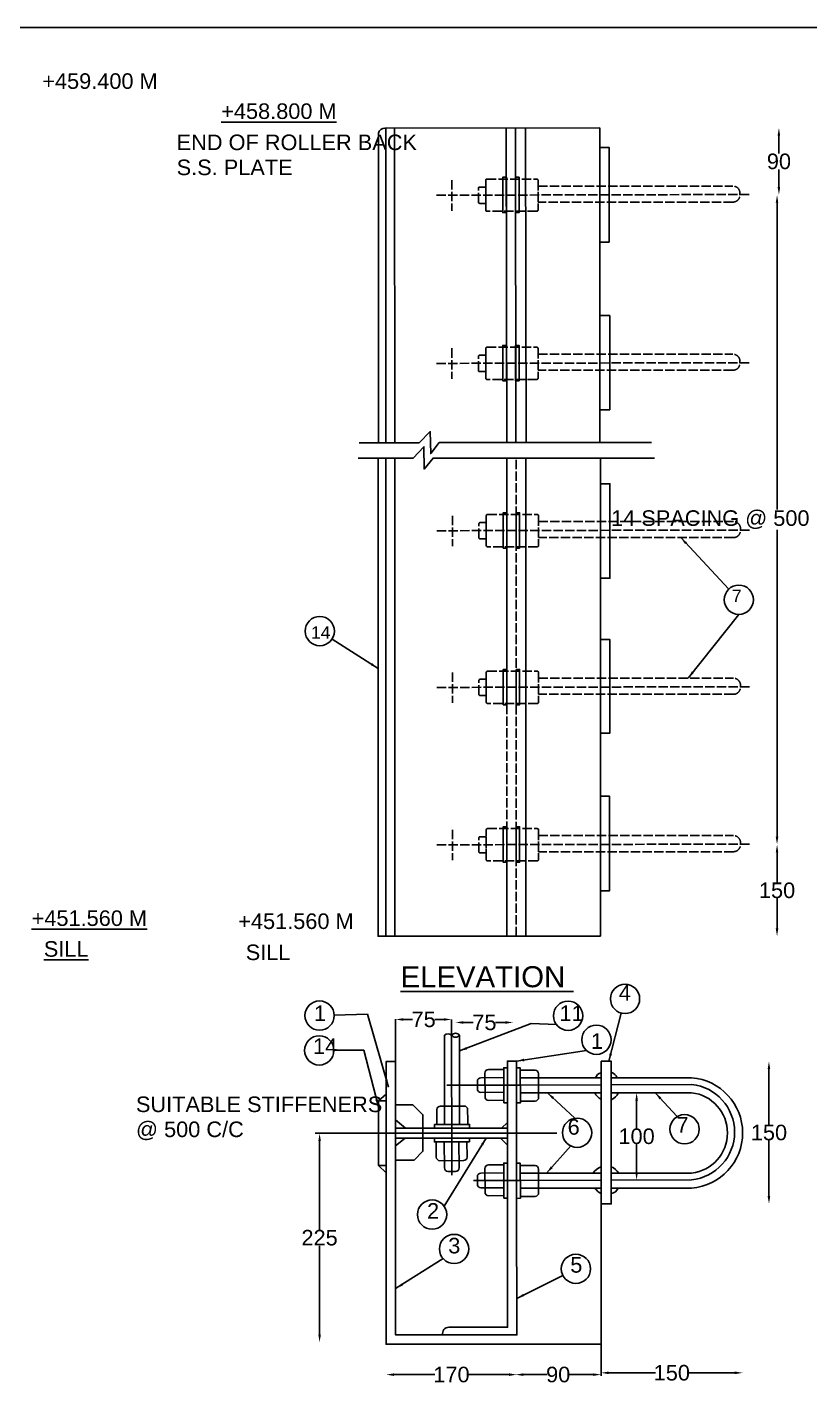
# Model space of a CAD drawing. Header units: inches. Extents: x 4075 to 8926, y 383 to 3428.
# Drawn here: x 5996 to 7002, y 1669 to 3428 of the extents above; entities that cross this region are included whole.
import ezdxf

# ---------------------------------------------------------------- set-up
doc = ezdxf.new("R2010")
doc.units = ezdxf.units.IN
doc.header["$MEASUREMENT"] = 0
doc.linetypes.add('ACAD_ISO02W100', pattern=[15, 12, -3])
doc.layers.add('DIMENSIONS', color=7, linetype='Continuous')
doc.layers.add('DIMENSIONS @ 1', color=7, linetype='Continuous')
doc.styles.add('Annotative', font='arial.ttf', dxfattribs={"height": 16})
doc.styles.get("Standard").update_dxf_attribs({"font": 'arial.ttf', "height": 20})
doc.dimstyles.get("Standard").update_dxf_attribs({"dimtxt": 20, "dimasz": 10, "dimexe": 0.18, "dimexo": 0.0625, "dimgap": 0.09, "dimtad": 0, "dimtih": 1, "dimtoh": 1, "dimdec": 4, "dimzin": 0, "dimdsep": 46, "dimtxsty": 'Standard', "dimcen": 0.09, "dimse1": 1, "dimse2": 1, "dimadec": 0, "dimazin": 0, "dimtfac": 1, "dimtdec": 4, "dimtofl": 0, "dimtmove": 0, "dimatfit": 3, "dimfxl": 1, "dimtolj": 1, "dimtzin": 0, "dimarcsym": 0})

# ---------------------------------------------------------------- blocks, each defined once
blk = doc.blocks.new('*D16')
at = {"layer": 'Defpoints', "color": 0, "transparency": 16777216}
for p in [(6623.6, 3298.5), (6623.7, 3212.5), (6962.4, 3212.5)]:
    blk.add_point(p, dxfattribs=at)
at = {"layer": 'DIMENSIONS', "color": 0, "lineweight": -2, "transparency": 16777216}
for p, q in [((6962.4, 3288.5), (6962.4, 3265.8)), ((6962.4, 3222.5), (6962.4, 3245.2))]:
    blk.add_line(p, q, dxfattribs=at)
at = {"layer": 'DIMENSIONS', "color": 0, "transparency": 16777216}
for points in [[(6960.7, 3288.5), (6964, 3288.5), (6962.4, 3298.5)], [(6960.7, 3222.5), (6964, 3222.5), (6962.4, 3212.5)]]:
    blk.add_solid(points, dxfattribs=at)
at = {"layer": 'DIMENSIONS', "color": 0, "transparency": 16777216, "insert": (6962.4, 3255.5), "char_height": 20, "attachment_point": 5}
blk.add_mtext('\\A1;90', dxfattribs=at)
blk = doc.blocks.new('*D17')
at = {"layer": 'Defpoints', "color": 0, "transparency": 16777216}
for p in [(6628.2, 3212.5), (6624.4, 2378), (6960, 2378)]:
    blk.add_point(p, dxfattribs=at)
at = {"layer": 'DIMENSIONS', "color": 0, "lineweight": -2, "transparency": 16777216}
for p, q in [((6960, 3202.5), (6960, 2808.5)), ((6960, 2388), (6960, 2782.1))]:
    blk.add_line(p, q, dxfattribs=at)
at = {"layer": 'DIMENSIONS', "color": 0, "transparency": 16777216}
for points in [[(6958.3, 3202.5), (6961.6, 3202.5), (6960, 3212.5)], [(6958.3, 2388), (6961.6, 2388), (6960, 2378)]]:
    blk.add_solid(points, dxfattribs=at)
at = {"layer": 'DIMENSIONS', "color": 0, "transparency": 16777216, "insert": (6960, 2795.3), "char_height": 20, "attachment_point": 5}
blk.add_mtext('\\A1;14 SPACING @ 500 EACH =7000', dxfattribs=at)
blk = doc.blocks.new('*D18')
at = {"layer": 'Defpoints', "color": 0, "transparency": 16777216}
for p in [(6624.4, 2377.8), (6624.4, 2260.1), (6960, 2260.1)]:
    blk.add_point(p, dxfattribs=at)
at = {"layer": 'DIMENSIONS', "color": 0, "lineweight": -2, "transparency": 16777216}
for p, q in [((6960, 2367.8), (6960, 2329.3)), ((6960, 2270.1), (6960, 2308.7))]:
    blk.add_line(p, q, dxfattribs=at)
at = {"layer": 'DIMENSIONS', "color": 0, "transparency": 16777216}
for points in [[(6958.3, 2367.8), (6961.6, 2367.8), (6960, 2377.8)], [(6958.3, 2270.1), (6961.6, 2270.1), (6960, 2260.1)]]:
    blk.add_solid(points, dxfattribs=at)
at = {"layer": 'DIMENSIONS', "color": 0, "transparency": 16777216, "insert": (6960, 2319), "char_height": 20, "attachment_point": 5}
blk.add_mtext('\\A1;150', dxfattribs=at)
blk = doc.blocks.new('*D30')
at = {"layer": 'Defpoints', "color": 0, "transparency": 16777216}
for p in [(6743.7, 2099.4), (6740.2, 1916.2), (6949.6, 1916.2)]:
    blk.add_point(p, dxfattribs=at)
at = {"layer": 'DIMENSIONS', "color": 0, "lineweight": -2, "transparency": 16777216}
for p, q in [((6949.6, 2089.4), (6949.6, 2018.1)), ((6949.6, 1926.2), (6949.6, 1997.5))]:
    blk.add_line(p, q, dxfattribs=at)
at = {"layer": 'DIMENSIONS', "color": 0, "transparency": 16777216}
for points in [[(6947.9, 2089.4), (6951.2, 2089.4), (6949.6, 2099.4)], [(6947.9, 1926.2), (6951.2, 1926.2), (6949.6, 1916.2)]]:
    blk.add_solid(points, dxfattribs=at)
at = {"layer": 'DIMENSIONS', "color": 0, "transparency": 16777216, "insert": (6949.6, 2007.8), "char_height": 20, "attachment_point": 5}
blk.add_mtext('\\A1;150', dxfattribs=at)
blk = doc.blocks.new('*D31')
at = {"layer": 'Defpoints', "color": 0, "transparency": 16777216}
for p in [(6788.6, 2059), (6779.4, 1946.9), (6789, 1946.9)]:
    blk.add_point(p, dxfattribs=at)
at = {"layer": 'DIMENSIONS', "color": 0, "lineweight": -2, "transparency": 16777216}
for p, q in [((6779.4, 2049), (6779.4, 2013.3)), ((6779.4, 1956.9), (6779.4, 1992.7))]:
    blk.add_line(p, q, dxfattribs=at)
at = {"layer": 'DIMENSIONS', "color": 0, "transparency": 16777216}
for points in [[(6777.8, 2049), (6781.1, 2049), (6779.4, 2059)], [(6777.8, 1956.9), (6781.1, 1956.9), (6779.4, 1946.9)]]:
    blk.add_solid(points, dxfattribs=at)
at = {"layer": 'DIMENSIONS', "color": 0, "transparency": 16777216, "insert": (6779.4, 2003), "char_height": 20, "attachment_point": 5}
blk.add_mtext('\\A1;100', dxfattribs=at)
blk = doc.blocks.new('*D32')
at = {"layer": 'Defpoints', "color": 0, "transparency": 16777216}
for p in [(6541.6, 2153.2), (6469.5, 2109.1), (6541.6, 2109.2)]:
    blk.add_point(p, dxfattribs=at)
at = {"layer": 'DIMENSIONS', "color": 0, "lineweight": -2, "transparency": 16777216}
for p, q in [((6479.5, 2153.2), (6491.2, 2153.2)), ((6531.6, 2153.2), (6520, 2153.2))]:
    blk.add_line(p, q, dxfattribs=at)
at = {"layer": 'DIMENSIONS', "color": 0, "transparency": 16777216}
for points in [[(6479.5, 2154.8), (6479.5, 2151.5), (6469.5, 2153.2)], [(6531.6, 2154.8), (6531.6, 2151.5), (6541.6, 2153.2)]]:
    blk.add_solid(points, dxfattribs=at)
at = {"layer": 'DIMENSIONS', "color": 0, "transparency": 16777216, "insert": (6505.6, 2153.2), "char_height": 20, "attachment_point": 5}
blk.add_mtext('\\A1;75', dxfattribs=at)
blk = doc.blocks.new('*D33')
at = {"layer": 'Defpoints', "color": 0, "transparency": 16777216}
for p in [(6620.6, 2149.3), (6546.8, 2136.8), (6620.6, 2139.1)]:
    blk.add_point(p, dxfattribs=at)
at = {"layer": 'DIMENSIONS', "color": 0, "lineweight": -2, "transparency": 16777216}
for p, q in [((6556.8, 2149.3), (6569.3, 2149.3)), ((6610.6, 2149.3), (6598.2, 2149.3))]:
    blk.add_line(p, q, dxfattribs=at)
at = {"layer": 'DIMENSIONS', "color": 0, "transparency": 16777216}
for points in [[(6556.8, 2151), (6556.8, 2147.6), (6546.8, 2149.3)], [(6610.6, 2151), (6610.6, 2147.6), (6620.6, 2149.3)]]:
    blk.add_solid(points, dxfattribs=at)
at = {"layer": 'DIMENSIONS', "color": 0, "transparency": 16777216, "insert": (6583.7, 2149.3), "char_height": 20, "attachment_point": 5}
blk.add_mtext('\\A1;75', dxfattribs=at)
blk = doc.blocks.new('*D34')
at = {"layer": 'Defpoints', "color": 0, "transparency": 16777216}
for p in [(6457.4, 2006.9), (6371.8, 1738.4), (6457.4, 1738.4)]:
    blk.add_point(p, dxfattribs=at)
at = {"layer": 'DIMENSIONS', "color": 0, "lineweight": -2, "transparency": 16777216}
for p, q in [((6371.8, 1996.9), (6371.8, 1883)), ((6371.8, 1748.4), (6371.8, 1862.4))]:
    blk.add_line(p, q, dxfattribs=at)
at = {"layer": 'DIMENSIONS', "color": 0, "transparency": 16777216}
for points in [[(6370.2, 1996.9), (6373.5, 1996.9), (6371.8, 2006.9)], [(6370.2, 1748.4), (6373.5, 1748.4), (6371.8, 1738.4)]]:
    blk.add_solid(points, dxfattribs=at)
at = {"layer": 'DIMENSIONS', "color": 0, "transparency": 16777216, "insert": (6371.8, 1872.7), "char_height": 20, "attachment_point": 5}
blk.add_mtext('\\A1;225', dxfattribs=at)
blk = doc.blocks.new('*D35')
at = {"layer": 'Defpoints', "color": 0, "transparency": 16777216}
for p in [(6457.4, 1735.9), (6625.5, 1736.5), (6625.5, 1696.9)]:
    blk.add_point(p, dxfattribs=at)
at = {"layer": 'DIMENSIONS', "color": 0, "lineweight": -2, "transparency": 16777216}
for p, q in [((6467.4, 1696.9), (6520.2, 1696.9)), ((6615.5, 1696.9), (6562.6, 1696.9))]:
    blk.add_line(p, q, dxfattribs=at)
at = {"layer": 'DIMENSIONS', "color": 0, "transparency": 16777216}
for points in [[(6467.4, 1698.5), (6467.4, 1695.2), (6457.4, 1696.9)], [(6615.5, 1698.5), (6615.5, 1695.2), (6625.5, 1696.9)]]:
    blk.add_solid(points, dxfattribs=at)
at = {"layer": 'DIMENSIONS', "color": 0, "transparency": 16777216, "insert": (6541.4, 1696.9), "char_height": 20, "attachment_point": 5}
blk.add_mtext('\\A1;170', dxfattribs=at)
blk = doc.blocks.new('*D36')
at = {"layer": 'Defpoints', "color": 0, "transparency": 16777216}
for p in [(6623.6, 1696.9), (6733.7, 1696.9), (6733.7, 1696.9)]:
    blk.add_point(p, dxfattribs=at)
at = {"layer": 'DIMENSIONS', "color": 0, "lineweight": -2, "transparency": 16777216}
for p, q in [((6633.6, 1696.9), (6664.3, 1696.9)), ((6723.7, 1696.9), (6693, 1696.9))]:
    blk.add_line(p, q, dxfattribs=at)
at = {"layer": 'DIMENSIONS', "color": 0, "transparency": 16777216}
for points in [[(6633.6, 1698.5), (6633.6, 1695.2), (6623.6, 1696.9)], [(6723.7, 1698.5), (6723.7, 1695.2), (6733.7, 1696.9)]]:
    blk.add_solid(points, dxfattribs=at)
at = {"layer": 'DIMENSIONS', "color": 0, "transparency": 16777216, "insert": (6678.6, 1696.9), "char_height": 20, "attachment_point": 5}
blk.add_mtext('\\A1;90', dxfattribs=at)
blk = doc.blocks.new('*D37')
at = {"layer": 'Defpoints', "color": 0, "transparency": 16777216}
for p in [(6733.7, 2007.8), (6915.7, 2007.4), (6915.7, 1699.2)]:
    blk.add_point(p, dxfattribs=at)
at = {"layer": 'DIMENSIONS', "color": 0, "lineweight": -2, "transparency": 16777216}
for p, q in [((6743.7, 1699.2), (6803.5, 1699.2)), ((6905.7, 1699.2), (6845.9, 1699.2))]:
    blk.add_line(p, q, dxfattribs=at)
at = {"layer": 'DIMENSIONS', "color": 0, "transparency": 16777216}
for points in [[(6743.7, 1700.9), (6743.7, 1697.5), (6733.7, 1699.2)], [(6905.7, 1700.9), (6905.7, 1697.5), (6915.7, 1699.2)]]:
    blk.add_solid(points, dxfattribs=at)
at = {"layer": 'DIMENSIONS', "color": 0, "transparency": 16777216, "insert": (6824.7, 1699.2), "char_height": 20, "attachment_point": 5}
blk.add_mtext('\\A1;150', dxfattribs=at)

msp = doc.modelspace()

# ---------------------------------------------------------------- linework, layer by layer
at = {"color": 0}
for points in [[(6732.03481, 3298.58712), (6455.76406, 3298.26247, 0.3336612868), (6447.3708, 3291.94434), (6447.3708, 2894.10151), (6422.53927, 2894.10151)], [(6613.49023, 1923.70295), (6613.49023, 1757.72878), (6537.86971, 1757.72878, 0.4918250855), (6530.28527, 1747.88792), (6469.54077, 1747.88792), (6469.54077, 2153.44604)], [(6608.59954, 2078.41805), (6579.14257, 2078.30782, 0.4142135624), (6574.65944, 2073.79101), (6574.69632, 2063.93753, 0.4142135624), (6579.21312, 2059.4544), (6608.67009, 2059.56464)], [(6608.56065, 2088.80832), (6588.88442, 2088.73468, 0.4142135624), (6584.4013, 2084.21788), (6584.51543, 2053.71949, 0.4142135624), (6589.03224, 2049.23636), (6608.70847, 2049.31)], [(6635.14506, 2048.36692), (6649.00143, 2048.41877, 0.4142135624), (6653.48456, 2052.93558), (6653.37043, 2083.43396, 0.4142135624), (6648.85362, 2087.91709), (6629.79494, 2087.84577)], [(6562.23176, 2023.592), (6562.1799, 2037.44837, 0.4142135624), (6557.66309, 2041.9315), (6527.16471, 2041.81736, 0.4142135624), (6522.68158, 2037.30055), (6522.7529, 2018.24188)], [(6521.80446, 1995.90907), (6521.8781, 1976.23284, 0.4142135624), (6526.39491, 1971.74971), (6556.89329, 1971.86385, 0.4142135624), (6561.37642, 1976.38065), (6561.30278, 1996.05688)], [(6532.17963, 1995.94789), (6532.30497, 1962.45623, 0.4142135624), (6536.82178, 1957.9731), (6546.67525, 1958.00997, 0.4142135624), (6551.15838, 1962.52678), (6551.03304, 1996.01845)], [(6608.59954, 1955.92461), (6579.14257, 1955.81437, 0.4142135624), (6574.65944, 1951.29756), (6574.69632, 1941.44409, 0.4142135624), (6579.21312, 1936.96096), (6608.67009, 1937.0712)], [(6608.56065, 1966.31488), (6588.88442, 1966.24124, 0.4142135624), (6584.4013, 1961.72443), (6584.51543, 1931.22605, 0.4142135624), (6589.03224, 1926.74292), (6608.70847, 1926.81656)], [(6635.14506, 1925.87347), (6649.00143, 1925.92533, 0.4142135624), (6653.48456, 1930.44214), (6653.37043, 1960.94052, 0.4142135624), (6648.85362, 1965.42365), (6629.79494, 1965.35233)]]:
    msp.add_lwpolyline(points, format="xyb", dxfattribs=at)
for points in [[(6457.06819, 3298.264), (6457.06819, 2894.10151)], [(6468.62607, 2894.10151), (6468.15111, 3298.27703)], [(6611.87058, 3298.44592), (6612.44341, 2894.21694)], [(6623.61353, 3298.45971), (6624.18636, 2894.23074)], [(6636.77365, 3298.47518), (6637.34648, 2894.2462)], [(6732.03481, 3298.58712), (6732.03481, 2894.21694)], [(6447.3708, 2894.10151), (6499.73903, 2894.10151), (6514.04423, 2908.43865), (6514.65999, 2880.26872), (6525.74365, 2894.21694), (6798.57207, 2894.21694)], [(6421.5684, 2874.38712), (6492.2519, 2874.38712), (6505.92509, 2888.86211), (6506.15683, 2860.25952), (6517.74428, 2874.50291), (6802.41881, 2874.50291)], [(6733.15884, 2260.13834), (6447.10266, 2260.13834), (6447.10266, 2874.38712)], [(6456.91015, 2874.38712), (6456.91015, 2260.13834)], [(6468.64924, 2874.38712), (6468.64924, 2260.13834)], [(6612.62889, 2804.25962), (6612.62889, 2874.50291)], [(6637.06478, 2874.50291), (6637.06478, 2260.13834)], [(6733.15884, 2260.13834), (6733.15884, 2874.50291)], [(6612.62889, 2758.75422), (6612.62889, 2602.94586)], [(6612.62889, 2355.25268), (6612.62889, 2260.13834)], [(6541.77457, 1953.16096), (6541.59599, 2153.15572)], [(6532.32604, 2018.27771), (6532.32604, 2133.11198)], [(6551.59906, 2018.34983), (6551.59906, 2132.49907)], [(6469.54077, 2099.0939), (6457.37557, 2099.0939), (6457.37557, 1735.90726), (6733.89617, 1735.90726), (6733.66572, 1916.19316)], [(6613.32166, 1968.74639), (6613.32166, 2099.6906), (6625.01339, 2099.6906), (6625.01339, 1968.41136)], [(6629.83077, 2078.27263), (6733.66572, 2078.27263)], [(6746.78927, 2078.27263), (6850.20494, 2078.27263)], [(6629.34449, 2068.8241), (6535.5102, 2068.5999)], [(6629.34449, 2068.8241), (6733.66572, 2069.21451)], [(6629.90289, 2058.99961), (6733.66572, 2058.99961)], [(6746.78927, 2069.26362), (6850.20494, 2069.65064)], [(6746.78927, 2058.99961), (6850.20494, 2058.99961)], [(6457.37557, 1956.16125), (6447.46729, 1965.56918), (6447.46729, 2048.45675), (6457.37557, 2057.29421)], [(6447.46729, 2048.45675), (6457.37557, 2048.45675)], [(6469.54077, 2043.45252), (6491.81348, 2043.45252), (6504.76378, 2030.84239), (6504.76378, 1983.85315), (6493.48418, 1972.46673), (6469.54077, 1972.46673)], [(6629.94276, 2048.34745), (6635.14506, 2048.36692)], [(6482.43871, 2013.46032), (6469.54077, 2024.30168)], [(6562.25123, 2018.3897), (6562.23176, 2023.592)], [(6366.10911, 2006.91011), (6676.94584, 2006.91011)], [(6519.69387, 2013.46032), (6469.54077, 2013.46032)], [(6564.73731, 2013.46032), (6613.32166, 2013.46032)], [(6605.582, 2013.46032), (6613.32166, 2020.87886)], [(6519.37295, 2000.67008), (6469.54077, 2000.67008)], [(6481.8319, 2000.67008), (6469.54077, 1990.91545)], [(6564.41639, 2000.83864), (6613.32166, 2000.83864)], [(6604.31346, 2000.83864), (6613.32166, 1991.66311)], [(6447.46729, 1965.56918), (6457.37557, 1965.56918)], [(6629.83077, 1955.77918), (6733.66572, 1955.77918)], [(6746.78927, 1955.77918), (6850.20494, 1955.77918)], [(6629.34449, 1946.33066), (6569.586, 1946.33066)], [(6629.34449, 1946.33066), (6733.66572, 1946.72107)], [(6629.90289, 1936.50616), (6733.66572, 1936.50616)], [(6746.78927, 1946.77018), (6850.20494, 1947.1572)], [(6746.78927, 1936.50616), (6850.20494, 1936.50616)], [(6530.28527, 1747.88792), (6625.45312, 1747.88792), (6624.81882, 1923.36722)], [(6629.94276, 1925.854), (6635.14506, 1925.87347)], [(6733.66572, 1735.90726), (6733.66572, 1695.37547)]]:
    msp.add_lwpolyline(points, dxfattribs=at)
for points in [[(6732.03481, 3273.45098), (6743.98536, 3273.45098), (6743.98536, 3151.97744), (6732.03481, 3151.97744)], [(6611.96007, 3235.30066), (6607.34523, 3235.30066), (6607.34523, 3189.79526), (6611.96007, 3189.79526)], [(6623.70303, 3235.30066), (6628.20912, 3235.30066), (6628.20912, 3189.79526), (6623.70303, 3189.79526)], [(6732.03481, 3057.45504), (6744.79721, 3057.45504), (6744.79721, 2936.57489), (6732.03481, 2936.57489)], [(6611.96007, 3019.24686), (6607.34523, 3019.24686), (6607.34523, 2973.74147), (6611.96007, 2973.74147)], [(6623.70303, 3019.24686), (6628.20912, 3019.24686), (6628.20912, 2973.74147), (6623.70303, 2973.74147)], [(6733.15884, 2841.34386), (6745.13352, 2841.34386), (6745.13352, 2719.97303), (6733.15884, 2719.97303)], [(6612.62889, 2804.25962), (6608.01405, 2804.25962), (6608.01405, 2758.75422), (6612.62889, 2758.75422)], [(6624.37185, 2804.25962), (6628.87795, 2804.25962), (6628.87795, 2758.75422), (6624.37185, 2758.75422)], [(6733.15884, 2641.36102), (6744.88069, 2641.36102), (6744.88069, 2520.90791), (6733.15884, 2520.90791)], [(6612.62889, 2602.94586), (6608.01405, 2602.94586), (6608.01405, 2557.44047), (6612.62889, 2557.44047)], [(6624.37185, 2602.94586), (6628.87795, 2602.94586), (6628.87795, 2557.44047), (6624.37185, 2557.44047)], [(6733.15884, 2439.93573), (6744.68727, 2439.93573), (6744.68727, 2318.5974), (6733.15884, 2318.5974)], [(6612.62889, 2400.75808), (6608.01405, 2400.75808), (6608.01405, 2355.25268), (6612.62889, 2355.25268)], [(6624.37185, 2400.75808), (6628.87795, 2400.75808), (6628.87795, 2355.25268), (6624.37185, 2355.25268)], [(6733.66572, 2099.41504), (6746.78927, 2099.41504), (6746.78927, 1916.19316), (6733.66572, 1916.19316)], [(6613.32166, 2091.23983), (6608.55162, 2091.22198), (6608.72019, 2046.17854), (6613.49023, 2046.19639)], [(6625.01339, 2045.86136), (6629.952, 2045.87921), (6629.78343, 2090.92266), (6625.01339, 2090.9048)], [(6564.73731, 2013.46032), (6564.71946, 2018.39893), (6519.67602, 2018.23037), (6519.69387, 2013.46032)], [(6519.37295, 2000.67008), (6519.3908, 1995.90003), (6564.43424, 1996.0686), (6564.41639, 2000.83864)], [(6613.32166, 1968.74639), (6608.55162, 1968.72854), (6608.72019, 1923.6851), (6613.49023, 1923.70295)], [(6625.01339, 1923.36792), (6629.952, 1923.38577), (6629.78343, 1968.42921), (6625.01339, 1968.41136)]]:
    msp.add_lwpolyline(points, close=True, dxfattribs=at)
at = {"color": 0, "linetype": 'ACAD_ISO02W100'}
for points in [[(6542.02786, 3231.46297), (6542.02786, 3192.23022)], [(6924.00441, 3213.04035), (6521.96156, 3212.11025)], [(6542.02786, 3015.40918), (6542.02786, 2976.17642)], [(6924.00441, 2996.98655), (6521.96156, 2996.05645)], [(6624.37185, 2260.13834), (6624.37185, 2874.50291)], [(6542.69668, 2800.42193), (6542.69668, 2761.18918)], [(6924.67324, 2781.99931), (6522.63039, 2781.06921)], [(6542.69668, 2599.10818), (6542.69668, 2559.87542)], [(6924.67324, 2580.68555), (6522.63039, 2579.75545)], [(6612.62889, 2557.44047), (6612.62889, 2400.75808)], [(6542.69668, 2396.92039), (6542.69668, 2357.68763)], [(6924.67324, 2378.49777), (6522.63039, 2377.56766)]]:
    msp.add_lwpolyline(points, dxfattribs=at)
for points in [[(6585.45367, 3201.67188), (6577.51162, 3201.67188, -0.4142135624), (6576.01162, 3203.17188), (6576.01162, 3221.04862, -0.4142135624), (6577.51162, 3222.54862), (6585.45367, 3222.54862)], [(6586.95367, 3232.87597), (6651.15669, 3232.87597, -0.4142135624), (6652.65669, 3231.37597), (6652.65669, 3193.07659, -0.4142135624), (6651.15669, 3191.57659), (6586.95367, 3191.57659, -0.4142135624), (6585.45367, 3193.07659), (6585.45367, 3231.37597, -0.4142135624)], [(6652.65669, 3223.90899), (6903.28975, 3223.90899, -0.4142135624), (6912.28975, 3214.90899), (6912.28975, 3212.25949, -0.4142135624), (6903.28975, 3203.25949), (6652.65669, 3203.25949)], [(6586.95367, 3016.82217), (6651.15669, 3016.82217, -0.4142135624), (6652.65669, 3015.32217), (6652.65669, 2977.0228, -0.4142135624), (6651.15669, 2975.5228), (6586.95367, 2975.5228, -0.4142135624), (6585.45367, 2977.0228), (6585.45367, 3015.32217, -0.4142135624)], [(6585.45367, 2985.61808), (6577.51162, 2985.61808, -0.4142135624), (6576.01162, 2987.11808), (6576.01162, 3004.99482, -0.4142135624), (6577.51162, 3006.49482), (6585.45367, 3006.49482)], [(6652.65669, 3007.8552), (6903.28975, 3007.8552, -0.4142135624), (6912.28975, 2998.8552), (6912.28975, 2996.20569, -0.4142135624), (6903.28975, 2987.20569), (6652.65669, 2987.20569)], [(6587.62249, 2801.83493), (6651.82552, 2801.83493, -0.4142135624), (6653.32552, 2800.33493), (6653.32552, 2762.03555, -0.4142135624), (6651.82552, 2760.53555), (6587.62249, 2760.53555, -0.4142135624), (6586.12249, 2762.03555), (6586.12249, 2800.33493, -0.4142135624)], [(6586.12249, 2770.63084), (6578.18045, 2770.63084, -0.4142135624), (6576.68045, 2772.13084), (6576.68045, 2790.00758, -0.4142135624), (6578.18045, 2791.50758), (6586.12249, 2791.50758)], [(6653.32552, 2792.86796), (6903.95858, 2792.86796, -0.4142135624), (6912.95858, 2783.86796), (6912.95858, 2781.21845, -0.4142135624), (6903.95858, 2772.21845), (6653.32552, 2772.21845)], [(6586.12249, 2569.31708), (6578.18045, 2569.31708, -0.4142135624), (6576.68045, 2570.81708), (6576.68045, 2588.69382, -0.4142135624), (6578.18045, 2590.19382), (6586.12249, 2590.19382)], [(6587.62249, 2600.52117), (6651.82552, 2600.52117, -0.4142135624), (6653.32552, 2599.02117), (6653.32552, 2560.7218, -0.4142135624), (6651.82552, 2559.2218), (6587.62249, 2559.2218, -0.4142135624), (6586.12249, 2560.7218), (6586.12249, 2599.02117, -0.4142135624)], [(6653.32552, 2591.5542), (6903.95858, 2591.5542, -0.4142135624), (6912.95858, 2582.5542), (6912.95858, 2579.90469, -0.4142135624), (6903.95858, 2570.90469), (6653.32552, 2570.90469)], [(6587.62249, 2398.33338), (6651.82552, 2398.33338, -0.4142135624), (6653.32552, 2396.83338), (6653.32552, 2358.53401, -0.4142135624), (6651.82552, 2357.03401), (6587.62249, 2357.03401, -0.4142135624), (6586.12249, 2358.53401), (6586.12249, 2396.83338, -0.4142135624)], [(6586.12249, 2367.12929), (6578.18045, 2367.12929, -0.4142135624), (6576.68045, 2368.62929), (6576.68045, 2386.50604, -0.4142135624), (6578.18045, 2388.00604), (6586.12249, 2388.00604)], [(6653.32552, 2389.36641), (6903.95858, 2389.36641, -0.4142135624), (6912.95858, 2380.36641), (6912.95858, 2377.71691, -0.4142135624), (6903.95858, 2368.71691), (6653.32552, 2368.71691)]]:
    msp.add_lwpolyline(points, format="xyb", close=True, dxfattribs=at)
at = {"color": 0}
for centre in [(6910.84456, 2692.41923), (6372.09394, 2652.08663), (6764.50834, 2179.63889), (6371.83057, 2158.16695), (6691.2942, 2157.90526), (6371.36332, 2113.44296), (6727.77053, 2127.07083), (6702.92513, 2007.69249), (6841.03927, 2012.18974), (6516.47819, 1902.56182), (6544.76351, 1858.31388), (6701.40312, 1832.80552)]:
    msp.add_circle(centre, 18.80641, dxfattribs=at)
for centre, radius, start, end in [((6536.94151, 2126.96853), 7.68404, 52.40229374, 126.91684295), ((6546.42289, 2129.35483), 6.05632, 31.27627228, 142.32075008), ((6546.83713, 2136.76073), 6.39044, 215.42377311, 318.17324925), ((6735.42373, 2075.42611), 9.24717, 100.95941843, 162.07178473), ((6742.20957, 2072.80433), 13.42737, 24.03221825, 70.05779586), ((6844.60856, 2007.3894), 71.10381, 274.51425823, 85.48574177), ((6744.26382, 2068.83384), 21.1212, 207.74966228, 239.88247076), ((6740.69805, 2065.48203), 16.53925, 291.61010731, 336.92463474), ((6843.84413, 2008.40591), 61.57416, 275.89212421, 84.07058769), ((6844.317, 2007.3894), 51.94499, 276.50843158, 83.49156842), ((6740.29298, 1944.77532), 20.12474, 109.22684493, 146.85342793), ((6738.84661, 1944.23763), 21.09252, 33.17425208, 67.87905054), ((6755.38186, 1963.35013), 40.19044, 221.90666947, 237.29383285), ((6744.76882, 1941.30784), 11.94813, 279.73557691, 336.30442986)]:
    msp.add_arc(centre, radius, start, end, dxfattribs=at)
at = {"layer": 'DIMENSIONS', "color": 0}
msp.add_lwpolyline([(8876.36156, 382.89733), (4074.81233, 382.89733), (4074.81233, 3427.74075), (8876.36156, 3427.74075)], close=True, dxfattribs=at)

# ---------------------------------------------------------------- texts
at = {"color": 0}
for s, height, p in [('+459.400 M', 20, (6015.29605, 3348.74008)), ('%%U+458.800 M', 20, (6245.34967, 3310.09938)), ('END OF ROLLER BACK', 20, (6188.06554, 3270.04923)), ('S.S. PLATE ', 20, (6188.06554, 3237.92099)), ('%%U+451.560 M', 20, (6001.60993, 2273.31652)), ('+451.560 M', 20, (6267.26325, 2269.39917)), ('%%USILL', 20, (6017.25107, 2233.7733)), ('SILL', 20, (6276.85734, 2229.44598)), ('%%UELEVATION ', 27, (6475.96438, 2194.5768)), ('4', 20, (6756.44839, 2177.31667)), ('1', 20, (6364.60448, 2151.12888)), ('11', 20, (6680.22344, 2151.12888)), ('14', 20, (6363.41347, 2108.87131)), ('1', 20, (6720.71794, 2115.41825)), ('SUITABLE STIFFENERS', 20, (6135.73597, 2034.17556)), ('@ 500 C/C', 20, (6135.73597, 2002.04732)), ('6', 20, (6690.75757, 2005.14504)), ('7', 20, (6830.59585, 2007.69501)), ('2', 20, (6509.98259, 1897.20952)), ('3', 20, (6537.21621, 1852.62746)), ('5', 20, (6694.18989, 1827.87988))]:
    msp.add_text(s, height=height, dxfattribs=at).set_placement(p)
at = {"layer": 'DIMENSIONS @ 1', "color": 0, "style": 'Annotative'}
for s, p in [('7', (6901.96988, 2689.30329)), ('14', (6360.851, 2642.31059))]:
    msp.add_text(s, height=16, dxfattribs=at).set_placement(p)

# ---------------------------------------------------------------- dimensions: what is measured, and where the dimension line sits
at = {"layer": 'DIMENSIONS', "color": 0}
for base, p1, p2, text, picture, middle in [((6962.35501, 3212.54796), (6623.61353, 3298.45971), (6623.70303, 3212.54796), '90', '*D16', (6962.35501, 3255.50384)), ((6959.95735, 2378.00538), (6628.20912, 3212.54796), (6624.37185, 2378.00538), '14 SPACING @ 500 EACH =7000', '*D17', (6959.95735, 2795.27667)), ((6959.95735, 2260.13834), (6624.37185, 2377.80304), (6624.37185, 2260.13834), '150', '*D18', (6959.95735, 2318.97069)), ((6949.5707, 1916.19316), (6743.65947, 2099.41504), (6740.22749, 1916.19316), '150', '*D30', (6949.5707, 2007.8041)), ((6779.42589, 1946.92812), (6788.57346, 2058.99961), (6788.99287, 1946.92812), '100', '*D31', (6779.42589, 2002.96386)), ((6371.83169, 1738.43683), (6457.37557, 2006.91011), (6457.37557, 1738.43683), '225', '*D34', (6371.83169, 1872.67347))]:
    dim = msp.add_linear_dim(base=base, p1=p1, p2=p2, angle=90, text=text, dimstyle='Standard', dxfattribs=at)
    dim.commit()
    dim.dimension.update_dxf_attribs({"geometry": picture, "text_midpoint": middle})
for base, p1, p2, text, picture, middle in [((6541.63528, 2153.15572), (6469.54077, 2109.09081), (6541.63528, 2109.15518), '75', '*D32', (6505.58802, 2153.15572)), ((6620.64733, 2149.30488), (6546.83713, 2136.76073), (6620.64733, 2139.14956), '75', '*D33', (6583.74223, 2149.30488)), ((6915.71237, 1699.18584), (6733.66572, 2007.8041), (6915.71237, 2007.3894), '150', '*D37', (6824.68904, 1699.18584)), ((6625.49422, 1696.88017), (6457.37557, 1735.90726), (6625.49422, 1736.51494), '170', '*D35', (6541.4349, 1696.88017)), ((6733.66572, 1696.88017), (6623.59683, 1696.88017), (6733.66572, 1696.88017), '90', '*D36', (6678.63128, 1696.88017))]:
    dim = msp.add_linear_dim(base=base, p1=p1, p2=p2, text=text, dimstyle='Standard', dxfattribs=at)
    dim.commit()
    dim.dimension.update_dxf_attribs({"geometry": picture, "text_midpoint": middle})

# ---------------------------------------------------------------- leaders
at = {"color": 0}
for points in [[(6460.28697, 2066.1933), (6433.4441, 2159.78828), (6390.63047, 2158.66166)], [(6551.59906, 2112.69429), (6643.66449, 2147.96839), (6676.26766, 2146.59667)], [(6743.65947, 2099.41504), (6759.77799, 2161.43711)], [(6447.46729, 2040.86209), (6428.81376, 2113.90039), (6390.16913, 2113.59269)], [(6625.01339, 2099.6906), (6714.90801, 2113.35091)], [(6664.77682, 2058.99961), (6700.01284, 2026.27203)], [(6803.25706, 2058.99961), (6831.60227, 2028.45701)], [(6586.12477, 2000.83864), (6531.87538, 1913.36031)], [(6663.62769, 1955.77918), (6694.96243, 1990.65499)], [(6469.54077, 1807.37065), (6530.63898, 1845.89701)], [(6625.2837, 1794.75688), (6684.58118, 1824.397)]]:
    msp.add_leader(points, dimstyle='Standard', override={"dimgap": 0.09, "dimtad": 0}, dxfattribs=at)
at = {"layer": 'DIMENSIONS', "color": 0}
for points in [[(6836.15598, 2772.21845), (6897.99337, 2706.14978)], [(6845.5336, 2591.5542), (6910.84456, 2673.61283)], [(6447.10266, 2604.137), (6387.9394, 2641.95736)]]:
    msp.add_leader(points, dimstyle='Standard', override={"dimgap": 0.09, "dimtad": 0}, dxfattribs=at)

doc.saveas('drawing.dxf')
